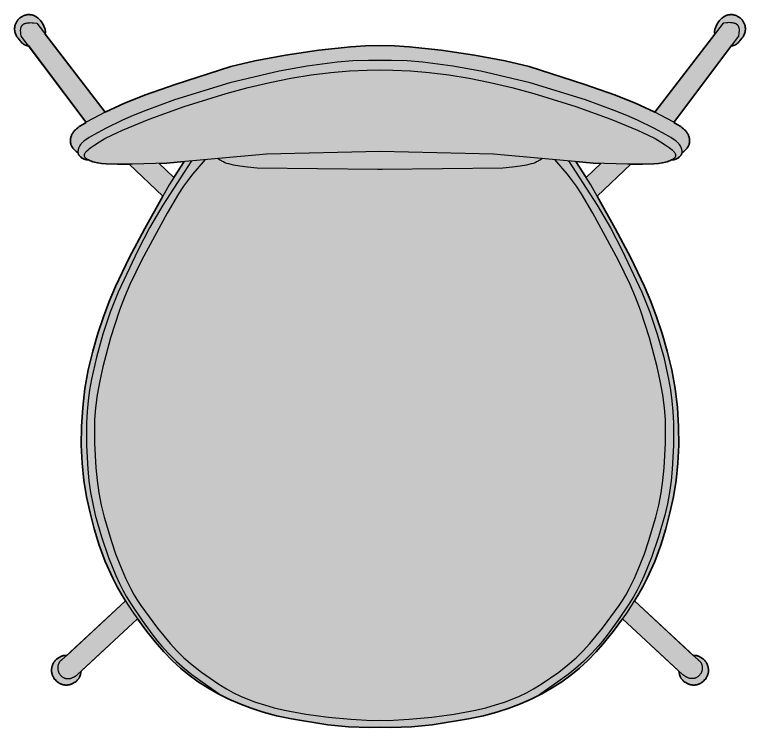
# Model space of a CAD drawing. Header units: millimetres. Extents: x 0 to 1796, y -1115 to 796.
# Drawn here: x 1215.6 to 1707.5, y -1019.9 to -540.2 of the extents above; entities that cross this region are included whole.
import ezdxf

# ---------------------------------------------------------------- set-up
doc = ezdxf.new("R2010")
doc.units = ezdxf.units.MM
doc.layers.add('Blocks', color=7, linetype='Continuous')
doc.layers.add('Blocks$Fill', color=7, linetype='Continuous', true_color=0xffffff)
doc.layers.add('Blocks$Inner', color=7, linetype='Continuous', lineweight=25, true_color=0x007f00)
doc.layers.add('Blocks$Outline', color=7, linetype='Continuous', lineweight=35, true_color=0xff3f3f)

# ---------------------------------------------------------------- blocks, each defined once
blk = doc.blocks.new('Ant Dining Chair Top')
at = {"layer": 'Blocks$Fill'}
h = blk.add_hatch(color=256, dxfattribs=at)
h.paths.add_polyline_path([(560.38, -174.43), (560.54, -175.53), (560.72, -176.55), (560.84, -177.06), (560.99, -177.56), (561.16, -178.06), (561.37, -178.55), (561.49, -178.8), (561.62, -179.04), (561.77, -179.28), (561.92, -179.53), (562.09, -179.77), (562.27, -180), (562.46, -180.24), (562.67, -180.47), (562.89, -180.71), (563.13, -180.94), (563.38, -181.17), (563.65, -181.39), (564.25, -181.84), (564.92, -182.27), (565.64, -182.68), (566.36, -183.02), (566.72, -183.17), (567.09, -183.31), (567.45, -183.43), (567.82, -183.53), (568.19, -183.63), (568.55, -183.7), (568.92, -183.77), (569.28, -183.82), (569.65, -183.86), (570.01, -183.88), (570.37, -183.89), (570.73, -183.88), (571.09, -183.86), (571.44, -183.83), (571.8, -183.78), (572.15, -183.72), (572.5, -183.64), (572.84, -183.56), (573.18, -183.45), (573.52, -183.34), (573.85, -183.21), (574.17, -183.07), (574.5, -182.91), (574.81, -182.74), (575.13, -182.56), (575.43, -182.37), (575.73, -182.16), (576.03, -181.94), (576.6, -181.46), (577.14, -180.95), (577.66, -180.41), (578.14, -179.84), (578.59, -179.23), (578.79, -178.91), (578.99, -178.59), (579.17, -178.26), (579.34, -177.92), (579.5, -177.58), (579.65, -177.22), (579.78, -176.86), (579.89, -176.5), (580, -176.12), (580.08, -175.74), (580.15, -175.35), (580.2, -174.95), (580.24, -174.55), (580.25, -174.14), (580.25, -173.73), (580.23, -173.3), (580.19, -172.87), (580.13, -172.44), (580.05, -172), (579.94, -171.55), (579.82, -171.1), (579.67, -170.64), (579.5, -170.18), (579.31, -169.74), (579.1, -169.32), (578.87, -168.91), (578.62, -168.52), (578.35, -168.14), (578.07, -167.78), (577.78, -167.44), (577.47, -167.11), (577.16, -166.79), (576.83, -166.5), (576.49, -166.22), (576.15, -165.95), (575.8, -165.7), (575.45, -165.47), (575.09, -165.25), (574.73, -165.05), (574.37, -164.86), (574.01, -164.7), (573.65, -164.54), (573.3, -164.41), (572.95, -164.29), (572.61, -164.18), (572.27, -164.09), (571.95, -164.02), (571.63, -163.97), (571.32, -163.93), (571.03, -163.9), (570.75, -163.9), (570.48, -163.91), (570.36, -163.92), (570.24, -163.93), (570.12, -163.95), (570.04, -163.97), (530.5, -127.19), (532.72, -123.55), (535.98, -117.74), (538.94, -112), (544.03, -100.73), (548.16, -89.67), (551.51, -78.78), (554.27, -67.99), (556.6, -57.24), (558.46, -46.14), (559.68, -34.47), (560.23, -22.33), (560.1, -9.86), (559.28, 2.82), (557.76, 15.59), (555.52, 28.31), (552.54, 40.87), (549.07, 52.81), (545.36, 63.89), (541.4, 74.3), (537.17, 84.25), (527.89, 103.54), (517.46, 123.32), (505.25, 145.1), (527.97, 166.57), (535.78, 166.58), (543.53, 166.88), (546.5, 167.16), (549.13, 167.55), (550.32, 167.78), (551.42, 168.04), (552.43, 168.32), (553.36, 168.61), (554.21, 168.93), (554.98, 169.27), (555.4, 169.49), (556.15, 169.56), (556.89, 169.66), (557.26, 169.73), (557.63, 169.82), (558.01, 169.94), (558.39, 170.08), (558.78, 170.24), (559.17, 170.45), (559.57, 170.68), (559.97, 170.96), (560.38, 171.29), (560.8, 171.66), (561.22, 172.09), (561.66, 172.57), (561.72, 172.64), (561.78, 172.72), (561.89, 172.88), (561.99, 173.05), (562.08, 173.23), (562.17, 173.42), (562.24, 173.62), (562.3, 173.83), (562.35, 174.05), (562.38, 174.21), (563.02, 174.66), (563.6, 175.11), (564.14, 175.57), (564.64, 176.04), (565.09, 176.52), (565.5, 177), (565.88, 177.48), (566.21, 177.97), (566.5, 178.46), (566.76, 178.95), (566.98, 179.44), (567.16, 179.94), (567.31, 180.44), (567.42, 180.93), (567.5, 181.43), (567.55, 181.93), (567.57, 182.42), (567.56, 182.92), (567.52, 183.41), (567.45, 183.89), (567.35, 184.38), (567.23, 184.85), (567.08, 185.33), (566.9, 185.8), (566.71, 186.26), (566.49, 186.72), (566.25, 187.17), (565.99, 187.61), (565.7, 188.04), (565.4, 188.46), (565.09, 188.88), (564.75, 189.28), (564.49, 189.58), (564.18, 189.88), (563.46, 190.52), (562.6, 191.21), (561.6, 191.93), (559.23, 193.48), (557.03, 194.8), (595.85, 246.46), (596.38, 246.43), (596.52, 246.43), (596.66, 246.43), (596.8, 246.44), (596.94, 246.46), (597.09, 246.49), (597.25, 246.52), (597.41, 246.56), (597.57, 246.62), (597.74, 246.68), (597.92, 246.76), (598.1, 246.85), (598.29, 246.96), (598.49, 247.08), (598.7, 247.21), (599.15, 247.54), (599.63, 247.95), (600.16, 248.44), (600.74, 249.02), (601.37, 249.71), (602.81, 251.41), (603.18, 251.9), (603.52, 252.4), (603.82, 252.91), (604.09, 253.43), (604.33, 253.96), (604.54, 254.49), (604.71, 255.02), (604.85, 255.56), (604.96, 256.1), (605.03, 256.64), (605.08, 257.18), (605.09, 257.72), (605.08, 258.25), (605.03, 258.79), (604.95, 259.32), (604.85, 259.84), (604.71, 260.35), (604.54, 260.86), (604.35, 261.36), (604.12, 261.84), (603.87, 262.32), (603.59, 262.78), (603.29, 263.23), (602.95, 263.66), (602.59, 264.07), (602.2, 264.47), (601.79, 264.85), (601.35, 265.21), (600.88, 265.55), (600.39, 265.87), (599.87, 266.16), (599.33, 266.43), (598.78, 266.67), (598.23, 266.87), (597.69, 267.03), (597.15, 267.16), (596.62, 267.25), (596.1, 267.3), (595.59, 267.33), (595.08, 267.32), (594.58, 267.28), (594.09, 267.22), (593.6, 267.13), (593.13, 267.01), (592.66, 266.86), (592.21, 266.7), (591.76, 266.51), (591.33, 266.29), (590.91, 266.06), (590.49, 265.81), (590.09, 265.55), (589.71, 265.26), (589.33, 264.97), (588.97, 264.65), (588.62, 264.33), (588.29, 263.99), (587.97, 263.65), (587.66, 263.29), (587.1, 262.56), (586.6, 261.81), (586.37, 261.44), (586.16, 261.05), (585.47, 259.66), (584.96, 258.49), (584.78, 257.99), (584.63, 257.53), (584.51, 257.11), (584.42, 256.73), (584.37, 256.38), (584.33, 256.06), (584.32, 255.76), (584.32, 255.48), (584.34, 255.23), (584.37, 254.98), (584.48, 254.21), (544.19, 201.6), (544.14, 201.62), (531.06, 207.76), (516.98, 213.32), (497.08, 220.38), (459.61, 232.32), (443.43, 236.14), (422.75, 240.04), (400.31, 243.43), (378.82, 245.71), (368.89, 246.28), (359.12, 246.46), (349.36, 246.28), (339.42, 245.71), (317.94, 243.43), (295.49, 240.04), (274.81, 236.14), (258.64, 232.32), (221.16, 220.38), (201.26, 213.32), (187.19, 207.76), (174.1, 201.62), (174.06, 201.6), (133.76, 254.21), (133.88, 254.98), (133.91, 255.23), (133.92, 255.48), (133.93, 255.76), (133.91, 256.06), (133.88, 256.38), (133.82, 256.73), (133.74, 257.11), (133.62, 257.53), (133.47, 257.99), (133.28, 258.49), (132.78, 259.66), (132.08, 261.05), (131.88, 261.44), (131.65, 261.81), (131.15, 262.56), (130.58, 263.29), (130.28, 263.65), (129.96, 263.99), (129.62, 264.33), (129.28, 264.65), (128.91, 264.97), (128.54, 265.26), (128.15, 265.55), (127.75, 265.81), (127.34, 266.06), (126.92, 266.29), (126.48, 266.51), (126.04, 266.7), (125.58, 266.86), (125.12, 267.01), (124.64, 267.13), (124.16, 267.22), (123.67, 267.28), (123.17, 267.32), (122.66, 267.33), (122.14, 267.3), (121.62, 267.25), (121.09, 267.16), (120.56, 267.03), (120.01, 266.87), (119.47, 266.67), (118.92, 266.43), (118.37, 266.16), (117.86, 265.87), (117.36, 265.55), (116.9, 265.21), (116.46, 264.85), (116.04, 264.47), (115.65, 264.07), (115.29, 263.66), (114.96, 263.23), (114.65, 262.78), (114.37, 262.32), (114.12, 261.84), (113.9, 261.36), (113.7, 260.86), (113.54, 260.35), (113.4, 259.84), (113.29, 259.32), (113.22, 258.79), (113.17, 258.25), (113.15, 257.72), (113.17, 257.18), (113.21, 256.64), (113.29, 256.1), (113.4, 255.56), (113.54, 255.02), (113.71, 254.49), (113.91, 253.96), (114.15, 253.43), (114.42, 252.91), (114.73, 252.4), (115.07, 251.9), (115.44, 251.41), (116.88, 249.71), (117.51, 249.02), (118.08, 248.44), (118.61, 247.95), (119.1, 247.54), (119.54, 247.21), (119.75, 247.08), (119.95, 246.96), (120.14, 246.85), (120.33, 246.76), (120.51, 246.68), (120.68, 246.62), (120.84, 246.56), (121, 246.52), (121.15, 246.49), (121.3, 246.46), (121.45, 246.44), (121.59, 246.43), (121.73, 246.43), (121.86, 246.43), (122.39, 246.46), (161.22, 194.8), (159.01, 193.48), (156.65, 191.93), (155.65, 191.21), (154.78, 190.52), (154.06, 189.88), (153.76, 189.58), (153.49, 189.28), (153.16, 188.88), (152.84, 188.46), (152.54, 188.04), (152.26, 187.61), (152, 187.17), (151.76, 186.72), (151.54, 186.26), (151.34, 185.8), (151.17, 185.33), (151.02, 184.85), (150.9, 184.38), (150.8, 183.89), (150.73, 183.41), (150.69, 182.92), (150.68, 182.42), (150.69, 181.93), (150.74, 181.43), (150.82, 180.93), (150.94, 180.44), (151.09, 179.94), (151.27, 179.44), (151.49, 178.95), (151.74, 178.46), (152.04, 177.97), (152.37, 177.48), (152.74, 177), (153.15, 176.52), (153.61, 176.04), (154.1, 175.57), (154.64, 175.11), (155.23, 174.66), (155.86, 174.21), (155.89, 174.05), (155.94, 173.83), (156.01, 173.62), (156.08, 173.42), (156.16, 173.23), (156.25, 173.05), (156.36, 172.88), (156.47, 172.72), (156.53, 172.64), (156.59, 172.57), (157.02, 172.09), (157.45, 171.66), (157.86, 171.29), (158.28, 170.96), (158.68, 170.68), (159.08, 170.45), (159.47, 170.24), (159.85, 170.08), (160.23, 169.94), (160.61, 169.82), (160.99, 169.73), (161.36, 169.66), (162.09, 169.56), (162.84, 169.49), (163.26, 169.27), (164.03, 168.93), (164.88, 168.61), (165.81, 168.32), (166.83, 168.04), (167.93, 167.78), (169.11, 167.55), (171.74, 167.16), (174.72, 166.88), (182.47, 166.58), (190.28, 166.57), (213, 145.1), (190.35, 103.54), (181.08, 84.25), (176.85, 74.3), (172.89, 63.89), (169.17, 52.81), (165.71, 40.87), (162.73, 28.31), (160.49, 15.59), (158.96, 2.82), (158.14, -9.86), (158.02, -22.33), (158.57, -34.47), (159.78, -46.14), (161.65, -57.24), (163.98, -67.99), (166.73, -78.78), (170.08, -89.67), (174.21, -100.73), (179.3, -112), (182.26, -117.74), (185.53, -123.55), (187.74, -127.19), (148.21, -163.97), (148.13, -163.95), (148.01, -163.93), (147.89, -163.92), (147.76, -163.91), (147.5, -163.9), (147.22, -163.9), (146.92, -163.93), (146.62, -163.97), (146.3, -164.02), (145.97, -164.09), (145.64, -164.18), (145.29, -164.29), (144.94, -164.41), (144.59, -164.54), (144.23, -164.7), (143.88, -164.86), (143.52, -165.05), (143.16, -165.25), (142.8, -165.47), (142.45, -165.7), (142.1, -165.95), (141.75, -166.22), (141.42, -166.5), (141.09, -166.79), (140.77, -167.11), (140.47, -167.44), (140.17, -167.78), (139.89, -168.14), (139.63, -168.52), (139.38, -168.91), (139.15, -169.32), (138.94, -169.74), (138.74, -170.18), (138.57, -170.64), (138.43, -171.1), (138.3, -171.55), (138.2, -172), (138.12, -172.44), (138.06, -172.87), (138.02, -173.3), (138, -173.73), (137.99, -174.14), (138.01, -174.55), (138.04, -174.95), (138.1, -175.35), (138.17, -175.74), (138.25, -176.12), (138.35, -176.5), (138.47, -176.86), (138.6, -177.22), (138.74, -177.58), (138.9, -177.92), (139.07, -178.26), (139.26, -178.59), (139.45, -178.91), (139.66, -179.23), (140.1, -179.84), (140.58, -180.41), (141.1, -180.95), (141.65, -181.46), (142.22, -181.94), (142.51, -182.16), (142.81, -182.37), (143.12, -182.56), (143.43, -182.74), (143.75, -182.91), (144.07, -183.07), (144.4, -183.21), (144.73, -183.34), (145.07, -183.45), (145.41, -183.56), (145.75, -183.64), (146.1, -183.72), (146.45, -183.78), (146.8, -183.83), (147.16, -183.86), (147.51, -183.88), (147.87, -183.89), (148.24, -183.88), (148.6, -183.86), (148.96, -183.82), (149.33, -183.77), (149.69, -183.7), (150.06, -183.63), (150.43, -183.53), (150.79, -183.43), (151.16, -183.31), (151.52, -183.17), (151.89, -183.02), (152.61, -182.68), (153.32, -182.27), (153.99, -181.84), (154.59, -181.39), (154.86, -181.17), (155.12, -180.94), (155.36, -180.71), (155.58, -180.47), (155.79, -180.24), (155.98, -180), (156.16, -179.77), (156.32, -179.53), (156.48, -179.28), (156.62, -179.04), (156.75, -178.8), (156.87, -178.55), (157.08, -178.06), (157.26, -177.56), (157.4, -177.06), (157.52, -176.55), (157.71, -175.53), (157.87, -174.43), (195.97, -139.41), (202.11, -147.77), (207.99, -155.01), (213.66, -161.5), (219.26, -167.31), (224.89, -172.55), (230.67, -177.31), (236.73, -181.7), (243.18, -185.8), (250.15, -189.72), (257.36, -193.36), (264.66, -196.63), (272.29, -199.54), (280.49, -202.17), (289.52, -204.53), (299.62, -206.69), (324.03, -210.56), (337.98, -211.9), (351.94, -212.38), (359.12, -212.25), (366.31, -212.38), (380.26, -211.9), (394.21, -210.56), (418.62, -206.69), (428.72, -204.53), (437.75, -202.17), (445.96, -199.54), (453.59, -196.63), (460.88, -193.36), (468.1, -189.72), (475.06, -185.8), (481.51, -181.7), (487.57, -177.31), (493.36, -172.55), (498.99, -167.31), (504.58, -161.5), (510.26, -155.01), (516.14, -147.77), (522.27, -139.41)], flags=0)
h.paths.add_polyline_path([(210.52, 167.19), (215.64, 167.37), (227.23, 168.42), (220.41, 157.68)], flags=0)
h.paths.add_polyline_path([(497.84, 157.68), (491.02, 168.42), (502.6, 167.37), (507.73, 167.19)], flags=0)
at = {"layer": 'Blocks$Inner'}
for points in [[(122.39, 246.46), (121.86, 246.43), (121.73, 246.43), (121.59, 246.43), (121.45, 246.44), (121.3, 246.46), (121.15, 246.49), (121, 246.52), (120.84, 246.56), (120.68, 246.62), (120.51, 246.68), (120.33, 246.76), (120.14, 246.85), (119.95, 246.96), (119.75, 247.08), (119.54, 247.21), (119.1, 247.54), (118.61, 247.95), (118.08, 248.44), (117.51, 249.02), (116.88, 249.71), (115.44, 251.41), (115.07, 251.9), (114.73, 252.4), (114.42, 252.91), (114.15, 253.43), (113.91, 253.96), (113.71, 254.49), (113.54, 255.02), (113.4, 255.56), (113.29, 256.1), (113.21, 256.64), (113.17, 257.18), (113.15, 257.72), (113.17, 258.25), (113.22, 258.79), (113.29, 259.32), (113.4, 259.84), (113.54, 260.35), (113.7, 260.86), (113.9, 261.36), (114.12, 261.84), (114.37, 262.32), (114.65, 262.78), (114.96, 263.23), (115.29, 263.66), (115.65, 264.07), (116.04, 264.47), (116.46, 264.85), (116.9, 265.21), (117.36, 265.55), (117.86, 265.87), (118.37, 266.16), (118.92, 266.43), (119.47, 266.67), (120.01, 266.87), (120.56, 267.03), (121.09, 267.16), (121.62, 267.25), (122.14, 267.3), (122.66, 267.33), (123.17, 267.32), (123.67, 267.28), (124.16, 267.22), (124.64, 267.13), (125.12, 267.01), (125.58, 266.86), (126.04, 266.7), (126.48, 266.51), (126.92, 266.29), (127.34, 266.06), (127.75, 265.81), (128.15, 265.55), (128.54, 265.26), (128.91, 264.97), (129.28, 264.65), (129.62, 264.33), (129.96, 263.99), (130.28, 263.65), (130.58, 263.29), (131.15, 262.56), (131.65, 261.81), (131.88, 261.44), (132.08, 261.05), (132.78, 259.66), (133.28, 258.49), (133.47, 257.99), (133.62, 257.53), (133.74, 257.11), (133.82, 256.73), (133.88, 256.38), (133.91, 256.06), (133.93, 255.76), (133.92, 255.48), (133.91, 255.23), (133.88, 254.98), (133.76, 254.21)], [(595.85, 246.46), (596.38, 246.43), (596.52, 246.43), (596.66, 246.43), (596.8, 246.44), (596.94, 246.46), (597.09, 246.49), (597.25, 246.52), (597.41, 246.56), (597.57, 246.62), (597.74, 246.68), (597.92, 246.76), (598.1, 246.85), (598.29, 246.96), (598.49, 247.08), (598.7, 247.21), (599.15, 247.54), (599.63, 247.95), (600.16, 248.44), (600.74, 249.02), (601.37, 249.71), (602.81, 251.41), (603.18, 251.9), (603.52, 252.4), (603.82, 252.91), (604.09, 253.43), (604.33, 253.96), (604.54, 254.49), (604.71, 255.02), (604.85, 255.56), (604.96, 256.1), (605.03, 256.64), (605.08, 257.18), (605.09, 257.72), (605.08, 258.25), (605.03, 258.79), (604.95, 259.32), (604.85, 259.84), (604.71, 260.35), (604.54, 260.86), (604.35, 261.36), (604.12, 261.84), (603.87, 262.32), (603.59, 262.78), (603.29, 263.23), (602.95, 263.66), (602.59, 264.07), (602.2, 264.47), (601.79, 264.85), (601.35, 265.21), (600.88, 265.55), (600.39, 265.87), (599.87, 266.16), (599.33, 266.43), (598.78, 266.67), (598.23, 266.87), (597.69, 267.03), (597.15, 267.16), (596.62, 267.25), (596.1, 267.3), (595.59, 267.33), (595.08, 267.32), (594.58, 267.28), (594.09, 267.22), (593.6, 267.13), (593.13, 267.01), (592.66, 266.86), (592.21, 266.7), (591.76, 266.51), (591.33, 266.29), (590.91, 266.06), (590.49, 265.81), (590.09, 265.55), (589.71, 265.26), (589.33, 264.97), (588.97, 264.65), (588.62, 264.33), (588.29, 263.99), (587.97, 263.65), (587.66, 263.29), (587.1, 262.56), (586.6, 261.81), (586.37, 261.44), (586.16, 261.05), (585.47, 259.66), (584.96, 258.49), (584.78, 257.99), (584.63, 257.53), (584.51, 257.11), (584.42, 256.73), (584.37, 256.38), (584.33, 256.06), (584.32, 255.76), (584.32, 255.48), (584.34, 255.23), (584.37, 254.98), (584.48, 254.21)], [(161.22, 194.8), (117.66, 252.77), (117.35, 254.72), (117.25, 255.67), (117.21, 256.14), (117.2, 256.59), (117.2, 257.04), (117.23, 257.47), (117.28, 257.9), (117.31, 258.1), (117.35, 258.3), (117.4, 258.5), (117.46, 258.7), (117.52, 258.89), (117.59, 259.07), (117.67, 259.26), (117.76, 259.43), (117.86, 259.61), (117.97, 259.77), (118.08, 259.94), (118.21, 260.09), (118.35, 260.25), (118.49, 260.39), (118.65, 260.53), (118.82, 260.67), (119, 260.8), (119.19, 260.92), (119.4, 261.04), (119.61, 261.15), (119.84, 261.25), (120.08, 261.35), (120.34, 261.44), (120.61, 261.52), (120.89, 261.6), (121.19, 261.67), (121.82, 261.78), (122.52, 261.86), (123.27, 261.91), (124.09, 261.93), (124.98, 261.91), (125.94, 261.86), (128.07, 261.63), (174.06, 201.6)], [(557.03, 194.8), (600.59, 252.77), (600.89, 254.72), (601, 255.67), (601.03, 256.14), (601.05, 256.59), (601.04, 257.04), (601.02, 257.47), (600.97, 257.9), (600.93, 258.1), (600.89, 258.3), (600.84, 258.5), (600.79, 258.7), (600.72, 258.89), (600.65, 259.07), (600.57, 259.26), (600.48, 259.43), (600.38, 259.61), (600.28, 259.77), (600.16, 259.94), (600.03, 260.09), (599.9, 260.25), (599.75, 260.39), (599.59, 260.53), (599.42, 260.67), (599.24, 260.8), (599.05, 260.92), (598.85, 261.04), (598.63, 261.15), (598.4, 261.25), (598.16, 261.35), (597.91, 261.44), (597.64, 261.52), (597.36, 261.6), (597.06, 261.67), (596.43, 261.78), (595.73, 261.86), (594.97, 261.91), (594.15, 261.93), (593.26, 261.91), (592.3, 261.86), (590.17, 261.63), (544.19, 201.6)], [(562.38, 174.21), (563.02, 174.66), (563.6, 175.11), (564.14, 175.57), (564.64, 176.04), (565.09, 176.52), (565.5, 177), (565.88, 177.48), (566.21, 177.97), (566.5, 178.46), (566.76, 178.95), (566.98, 179.44), (567.16, 179.94), (567.31, 180.44), (567.42, 180.93), (567.5, 181.43), (567.55, 181.93), (567.57, 182.42), (567.56, 182.92), (567.52, 183.41), (567.45, 183.89), (567.35, 184.38), (567.23, 184.85), (567.08, 185.33), (566.9, 185.8), (566.71, 186.26), (566.49, 186.72), (566.25, 187.17), (565.99, 187.61), (565.7, 188.04), (565.4, 188.46), (565.09, 188.88), (564.75, 189.28), (564.49, 189.58), (564.18, 189.88), (563.46, 190.52), (562.6, 191.21), (561.6, 191.93), (559.23, 193.48), (556.45, 195.15), (544.14, 201.62), (531.06, 207.76), (516.98, 213.32), (497.08, 220.38), (459.61, 232.32), (443.43, 236.14), (422.75, 240.04), (400.31, 243.43), (378.82, 245.71), (368.89, 246.28), (359.12, 246.46), (349.36, 246.28), (339.42, 245.71), (317.94, 243.43), (295.49, 240.04), (274.81, 236.14), (258.64, 232.32), (221.16, 220.38), (201.26, 213.32), (187.19, 207.76), (174.1, 201.62), (161.79, 195.15), (159.01, 193.48), (156.65, 191.93), (155.65, 191.21), (154.78, 190.52), (154.06, 189.88), (153.76, 189.58), (153.49, 189.28), (153.16, 188.88), (152.84, 188.46), (152.54, 188.04), (152.26, 187.61), (152, 187.17), (151.76, 186.72), (151.54, 186.26), (151.34, 185.8), (151.17, 185.33), (151.02, 184.85), (150.9, 184.38), (150.8, 183.89), (150.73, 183.41), (150.69, 182.92), (150.68, 182.42), (150.69, 181.93), (150.74, 181.43), (150.82, 180.93), (150.94, 180.44), (151.09, 179.94), (151.27, 179.44), (151.49, 178.95), (151.74, 178.46), (152.04, 177.97), (152.37, 177.48), (152.74, 177), (153.15, 176.52), (153.61, 176.04), (154.1, 175.57), (154.64, 175.11), (155.23, 174.66), (155.86, 174.21)], [(555.4, 169.49), (556.15, 169.56), (556.89, 169.66), (557.26, 169.73), (557.63, 169.82), (558.01, 169.94), (558.39, 170.08), (558.78, 170.24), (559.17, 170.45), (559.57, 170.68), (559.97, 170.96), (560.38, 171.29), (560.8, 171.66), (561.22, 172.09), (561.66, 172.57), (561.72, 172.64), (561.78, 172.72), (561.89, 172.88), (561.99, 173.05), (562.08, 173.23), (562.17, 173.42), (562.24, 173.62), (562.3, 173.83), (562.35, 174.05), (562.4, 174.27), (562.43, 174.5), (562.45, 174.74), (562.46, 174.98), (562.46, 175.23), (562.45, 175.48), (562.43, 175.74), (562.4, 176), (562.35, 176.27), (562.3, 176.54), (562.23, 176.81), (562.15, 177.09), (562.06, 177.37), (561.96, 177.65), (561.85, 177.93), (561.72, 178.21), (561.43, 178.78), (561.09, 179.34), (560.7, 179.9), (560.26, 180.45), (560.01, 180.73), (559.72, 181.02), (559.04, 181.64), (558.21, 182.31), (557.23, 183.03), (554.81, 184.64), (551.73, 186.47), (543.55, 190.85), (532.44, 196.29), (525.32, 199.44), (516.84, 202.85), (497.46, 209.9), (460.18, 221.52), (426.96, 229.37), (408.06, 232.72), (387.85, 235.33), (377.42, 236.15), (366.96, 236.53), (359.12, 236.49), (351.29, 236.53), (340.82, 236.15), (330.39, 235.33), (310.18, 232.72), (291.28, 229.37), (258.06, 221.52), (220.79, 209.9), (201.4, 202.85), (192.93, 199.44), (185.8, 196.29), (174.7, 190.85), (166.51, 186.47), (163.44, 184.64), (161.01, 183.03), (160.03, 182.31), (159.21, 181.64), (158.52, 181.02), (158.24, 180.73), (157.98, 180.45), (157.54, 179.9), (157.15, 179.34), (156.81, 178.78), (156.53, 178.21), (156.4, 177.93), (156.29, 177.65), (156.18, 177.37), (156.09, 177.09), (156.02, 176.81), (155.95, 176.54), (155.89, 176.27), (155.85, 176), (155.82, 175.74), (155.79, 175.48), (155.78, 175.23), (155.78, 174.98), (155.8, 174.74), (155.82, 174.5), (155.85, 174.27), (155.89, 174.05), (155.94, 173.83), (156.01, 173.62), (156.08, 173.42), (156.16, 173.23), (156.25, 173.05), (156.36, 172.88), (156.47, 172.72), (156.53, 172.64), (156.59, 172.57), (157.02, 172.09), (157.45, 171.66), (157.86, 171.29), (158.28, 170.96), (158.68, 170.68), (159.08, 170.45), (159.47, 170.24), (159.85, 170.08), (160.23, 169.94), (160.61, 169.82), (160.99, 169.73), (161.36, 169.66), (162.09, 169.56), (162.84, 169.49)], [(227.23, 168.42), (217.3, 152.78), (200.79, 123.32), (190.35, 103.54), (181.08, 84.25), (176.85, 74.3), (172.89, 63.89), (169.17, 52.81), (165.71, 40.87), (162.73, 28.31), (160.49, 15.59), (158.96, 2.82), (158.14, -9.86), (158.02, -22.33), (158.57, -34.47), (159.78, -46.14), (161.65, -57.24), (163.98, -67.99), (166.73, -78.78), (170.08, -89.67), (174.21, -100.73), (179.3, -112), (182.26, -117.74), (185.53, -123.55), (189.12, -129.46), (193.07, -135.46), (202.11, -147.77), (207.99, -155.01), (213.66, -161.5), (219.26, -167.31), (224.89, -172.55), (230.67, -177.31), (236.73, -181.7), (243.18, -185.8), (250.15, -189.72), (257.36, -193.36), (264.66, -196.63), (272.29, -199.54), (280.49, -202.17), (289.52, -204.53), (299.62, -206.69), (324.03, -210.56), (337.98, -211.9), (351.94, -212.38), (359.12, -212.25), (366.31, -212.38), (380.26, -211.9), (394.21, -210.56), (418.62, -206.69), (428.72, -204.53), (437.75, -202.17), (445.96, -199.54), (453.59, -196.63), (460.88, -193.36), (468.1, -189.72), (475.06, -185.8), (481.51, -181.7), (487.57, -177.31), (493.36, -172.55), (498.99, -167.31), (504.58, -161.5), (510.26, -155.01), (516.14, -147.77), (525.18, -135.46), (529.12, -129.46), (532.72, -123.55), (535.98, -117.74), (538.94, -112), (544.03, -100.73), (548.16, -89.67), (551.51, -78.78), (554.27, -67.99), (556.6, -57.24), (558.46, -46.14), (559.68, -34.47), (560.23, -22.33), (560.1, -9.86), (559.28, 2.82), (557.76, 15.59), (555.52, 28.31), (552.54, 40.87), (549.07, 52.81), (545.36, 63.89), (541.4, 74.3), (537.17, 84.25), (527.89, 103.54), (517.46, 123.32), (500.95, 152.78), (491.02, 168.42)], [(232.2, 168.87), (212.86, 139), (203.98, 123.9), (196.02, 108.53), (182.94, 80.5), (177.46, 66.97), (172.47, 52.17), (168.16, 36.8), (164.87, 22.05), (163.63, 14.78), (162.67, 7.5), (161.99, 0.16), (161.61, -7.3), (161.56, -22.72), (162.41, -38.52), (163.22, -46.43), (164.31, -54.27), (165.7, -61.99), (167.4, -69.52), (171.57, -84.19), (176.34, -98.01), (181.28, -110.19), (183.69, -115.43), (185.97, -119.96), (188.54, -124.47), (191.69, -129.55), (198.96, -140.37), (206.24, -150.37), (209.39, -154.43), (211.95, -157.51), (216.8, -162.71), (222.18, -167.96), (227.59, -172.84), (232.55, -176.89), (252.36, -190.87)], [(241.5, 169.74), (235.99, 163.63), (233.12, 160.21), (230.12, 156.36), (226.93, 151.92), (223.51, 146.76), (215.81, 133.67), (198.75, 102.26), (190.73, 85.68), (187.08, 77.14), (183.74, 68.41), (177.68, 49.83), (172.51, 30.39), (170.43, 20.8), (168.77, 11.53), (167.6, 2.78), (166.99, -5.27), (166.85, -21.16), (167.77, -37.8), (168.68, -46.22), (169.92, -54.6), (171.51, -62.86), (173.49, -70.94), (178.33, -87.29), (181.17, -95.61), (184.32, -103.86), (187.8, -111.91), (191.64, -119.65), (193.7, -123.36), (195.86, -126.94), (198.12, -130.38), (200.48, -133.66), (209.4, -145.53), (217.8, -155.97), (222.26, -160.87), (227.13, -165.64), (232.6, -170.38), (238.85, -175.17), (250.64, -183.32), (255.68, -186.44), (260.45, -189.09), (265.18, -191.37), (270.09, -193.42), (275.41, -195.36), (281.37, -197.29), (287.91, -199.16), (294.78, -200.8), (309.27, -203.48), (324.34, -205.49), (339.53, -206.94), (353.64, -207.68), (359.12, -207.63), (364.61, -207.68), (378.72, -206.94), (393.9, -205.49), (408.98, -203.48), (423.46, -200.8), (430.33, -199.16), (436.87, -197.29), (442.84, -195.36), (448.16, -193.42), (453.07, -191.37), (457.79, -189.09), (462.56, -186.44), (467.6, -183.32), (479.4, -175.17), (485.65, -170.38), (491.12, -165.64), (495.99, -160.87), (500.45, -155.97), (508.84, -145.53), (517.76, -133.66), (520.13, -130.38), (522.39, -126.94), (524.54, -123.36), (526.6, -119.65), (530.44, -111.91), (533.92, -103.86), (537.07, -95.61), (539.91, -87.29), (544.76, -70.94), (546.73, -62.86), (548.33, -54.6), (549.57, -46.22), (550.48, -37.8), (551.4, -21.16), (551.25, -5.27), (550.65, 2.78), (549.48, 11.53), (547.82, 20.8), (545.74, 30.39), (540.56, 49.83), (534.51, 68.41), (531.17, 77.14), (527.51, 85.68), (519.5, 102.26), (502.44, 133.67), (494.74, 146.76), (491.32, 151.92), (488.13, 156.36), (485.13, 160.21), (482.26, 163.63), (476.75, 169.74)], [(468.62, 170.6), (467.15, 169.61), (466.36, 169.12), (465.51, 168.63), (464.56, 168.16), (463.5, 167.69), (462.3, 167.24), (460.95, 166.8), (459.42, 166.38), (457.69, 165.98), (453.54, 165.24), (448.31, 164.6), (441.82, 164.08), (360.58, 163.1), (359.12, 163.12), (357.67, 163.1), (276.43, 164.08), (269.94, 164.6), (264.71, 165.24), (260.55, 165.98), (258.82, 166.38), (257.29, 166.8), (255.94, 167.24), (254.75, 167.69), (253.69, 168.16), (252.74, 168.63), (251.88, 169.12), (251.09, 169.61), (249.62, 170.6)], [(486.05, 168.87), (505.39, 139), (514.26, 123.9), (522.23, 108.53), (535.31, 80.5), (540.79, 66.97), (545.77, 52.17), (550.08, 36.8), (553.37, 22.05), (554.62, 14.78), (555.58, 7.5), (556.25, 0.16), (556.63, -7.3), (556.69, -22.72), (555.83, -38.52), (555.02, -46.43), (553.94, -54.27), (552.55, -61.99), (550.85, -69.52), (546.68, -84.19), (541.9, -98.01), (536.96, -110.19), (534.56, -115.43), (532.28, -119.96), (529.71, -124.47), (526.56, -129.55), (519.28, -140.37), (512.01, -150.37), (508.86, -154.43), (506.29, -157.51), (501.45, -162.71), (496.07, -167.96), (490.65, -172.84), (485.69, -176.89), (465.89, -190.87)], [(190.28, 166.57), (213, 145.1)], [(210.52, 167.19), (220.44, 157.65)], [(507.73, 167.19), (497.8, 157.65)], [(527.97, 166.57), (505.25, 145.1)], [(187.74, -127.19), (147.37, -164.75), (144.68, -167.05), (144.11, -167.6), (143.62, -168.14), (143.41, -168.4), (143.21, -168.65), (143.04, -168.9), (142.97, -169.03), (142.9, -169.15), (142.84, -169.27), (142.78, -169.42), (142.66, -169.73), (142.54, -170.1), (142.44, -170.5), (142.35, -170.94), (142.28, -171.4), (142.24, -171.89), (142.22, -172.4), (142.23, -172.93), (142.28, -173.46), (142.32, -173.72), (142.37, -173.99), (142.42, -174.26), (142.49, -174.52), (142.58, -174.79), (142.67, -175.05), (142.78, -175.3), (142.9, -175.56), (143.03, -175.81), (143.18, -176.05), (143.34, -176.29), (143.51, -176.52), (143.88, -176.96), (144.23, -177.36), (144.58, -177.71), (144.93, -178.04), (145.27, -178.32), (145.61, -178.57), (145.96, -178.79), (146.13, -178.89), (146.3, -178.98), (146.48, -179.07), (146.66, -179.14), (146.83, -179.21), (147.01, -179.28), (147.2, -179.33), (147.38, -179.38), (147.76, -179.46), (148.15, -179.52), (148.55, -179.56), (148.96, -179.57), (149.4, -179.57), (149.84, -179.54), (150.26, -179.48), (150.68, -179.4), (151.08, -179.3), (151.47, -179.17), (151.85, -179.02), (152.22, -178.86), (152.58, -178.68), (152.93, -178.49), (153.27, -178.28), (153.93, -177.84), (155.15, -176.93), (195.97, -139.41)], [(530.5, -127.19), (570.88, -164.75), (573.57, -167.05), (574.13, -167.6), (574.62, -168.14), (574.84, -168.4), (575.03, -168.65), (575.2, -168.9), (575.27, -169.03), (575.34, -169.15), (575.4, -169.27), (575.47, -169.42), (575.59, -169.73), (575.7, -170.1), (575.81, -170.5), (575.9, -170.94), (575.96, -171.4), (576.01, -171.89), (576.03, -172.4), (576.01, -172.93), (575.97, -173.46), (575.93, -173.72), (575.88, -173.99), (575.82, -174.26), (575.75, -174.52), (575.67, -174.79), (575.58, -175.05), (575.47, -175.3), (575.35, -175.56), (575.22, -175.81), (575.07, -176.05), (574.91, -176.29), (574.73, -176.52), (574.37, -176.96), (574.01, -177.36), (573.66, -177.71), (573.32, -178.04), (572.97, -178.32), (572.63, -178.57), (572.29, -178.79), (572.12, -178.89), (571.94, -178.98), (571.77, -179.07), (571.59, -179.14), (571.41, -179.21), (571.23, -179.28), (571.05, -179.33), (570.87, -179.38), (570.49, -179.46), (570.1, -179.52), (569.7, -179.56), (569.28, -179.57), (568.85, -179.57), (568.41, -179.54), (567.98, -179.48), (567.57, -179.4), (567.17, -179.3), (566.78, -179.17), (566.4, -179.02), (566.03, -178.86), (565.67, -178.68), (565.32, -178.49), (564.97, -178.28), (564.32, -177.84), (563.09, -176.93), (522.27, -139.41)], [(157.87, -174.43), (157.71, -175.53), (157.52, -176.55), (157.4, -177.06), (157.26, -177.56), (157.08, -178.06), (156.87, -178.55), (156.75, -178.8), (156.62, -179.04), (156.48, -179.28), (156.32, -179.53), (156.16, -179.77), (155.98, -180), (155.79, -180.24), (155.58, -180.47), (155.36, -180.71), (155.12, -180.94), (154.86, -181.17), (154.59, -181.39), (153.99, -181.84), (153.32, -182.27), (152.61, -182.68), (151.89, -183.02), (151.52, -183.17), (151.16, -183.31), (150.79, -183.43), (150.43, -183.53), (150.06, -183.63), (149.69, -183.7), (149.33, -183.77), (148.96, -183.82), (148.6, -183.86), (148.24, -183.88), (147.87, -183.89), (147.51, -183.88), (147.16, -183.86), (146.8, -183.83), (146.45, -183.78), (146.1, -183.72), (145.75, -183.64), (145.41, -183.56), (145.07, -183.45), (144.73, -183.34), (144.4, -183.21), (144.07, -183.07), (143.75, -182.91), (143.43, -182.74), (143.12, -182.56), (142.81, -182.37), (142.51, -182.16), (142.22, -181.94), (141.65, -181.46), (141.1, -180.95), (140.58, -180.41), (140.1, -179.84), (139.66, -179.23), (139.45, -178.91), (139.26, -178.59), (139.07, -178.26), (138.9, -177.92), (138.74, -177.58), (138.6, -177.22), (138.47, -176.86), (138.35, -176.5), (138.25, -176.12), (138.17, -175.74), (138.1, -175.35), (138.04, -174.95), (138.01, -174.55), (137.99, -174.14), (138, -173.73), (138.02, -173.3), (138.06, -172.87), (138.12, -172.44), (138.2, -172), (138.3, -171.55), (138.43, -171.1), (138.57, -170.64), (138.74, -170.18), (138.94, -169.74), (139.15, -169.32), (139.38, -168.91), (139.63, -168.52), (139.89, -168.14), (140.17, -167.78), (140.47, -167.44), (140.77, -167.11), (141.09, -166.79), (141.42, -166.5), (141.75, -166.22), (142.1, -165.95), (142.45, -165.7), (142.8, -165.47), (143.16, -165.25), (143.52, -165.05), (143.88, -164.86), (144.23, -164.7), (144.59, -164.54), (144.94, -164.41), (145.29, -164.29), (145.64, -164.18), (145.97, -164.09), (146.3, -164.02), (146.62, -163.97), (146.92, -163.93), (147.22, -163.9), (147.5, -163.9), (147.76, -163.91), (147.89, -163.92), (148.01, -163.93), (148.13, -163.95), (148.24, -163.98)], [(560.38, -174.43), (560.54, -175.53), (560.72, -176.55), (560.84, -177.06), (560.99, -177.56), (561.16, -178.06), (561.37, -178.55), (561.49, -178.8), (561.62, -179.04), (561.77, -179.28), (561.92, -179.53), (562.09, -179.77), (562.27, -180), (562.46, -180.24), (562.67, -180.47), (562.89, -180.71), (563.13, -180.94), (563.38, -181.17), (563.65, -181.39), (564.25, -181.84), (564.92, -182.27), (565.64, -182.68), (566.36, -183.02), (566.72, -183.17), (567.09, -183.31), (567.45, -183.43), (567.82, -183.53), (568.19, -183.63), (568.55, -183.7), (568.92, -183.77), (569.28, -183.82), (569.65, -183.86), (570.01, -183.88), (570.37, -183.89), (570.73, -183.88), (571.09, -183.86), (571.44, -183.83), (571.8, -183.78), (572.15, -183.72), (572.5, -183.64), (572.84, -183.56), (573.18, -183.45), (573.52, -183.34), (573.85, -183.21), (574.17, -183.07), (574.5, -182.91), (574.81, -182.74), (575.13, -182.56), (575.43, -182.37), (575.73, -182.16), (576.03, -181.94), (576.6, -181.46), (577.14, -180.95), (577.66, -180.41), (578.14, -179.84), (578.59, -179.23), (578.79, -178.91), (578.99, -178.59), (579.17, -178.26), (579.34, -177.92), (579.5, -177.58), (579.65, -177.22), (579.78, -176.86), (579.89, -176.5), (580, -176.12), (580.08, -175.74), (580.15, -175.35), (580.2, -174.95), (580.24, -174.55), (580.25, -174.14), (580.25, -173.73), (580.23, -173.3), (580.19, -172.87), (580.13, -172.44), (580.05, -172), (579.94, -171.55), (579.82, -171.1), (579.67, -170.64), (579.5, -170.18), (579.31, -169.74), (579.1, -169.32), (578.87, -168.91), (578.62, -168.52), (578.35, -168.14), (578.07, -167.78), (577.78, -167.44), (577.47, -167.11), (577.16, -166.79), (576.83, -166.5), (576.49, -166.22), (576.15, -165.95), (575.8, -165.7), (575.45, -165.47), (575.09, -165.25), (574.73, -165.05), (574.37, -164.86), (574.01, -164.7), (573.65, -164.54), (573.3, -164.41), (572.95, -164.29), (572.61, -164.18), (572.27, -164.09), (571.95, -164.02), (571.63, -163.97), (571.32, -163.93), (571.03, -163.9), (570.75, -163.9), (570.48, -163.91), (570.36, -163.92), (570.24, -163.93), (570.12, -163.95), (570.01, -163.98)]]:
    blk.add_lwpolyline(points, dxfattribs=at)
blk.add_lwpolyline([(359.12, 175.22), (282.64, 173.46), (215.64, 167.37), (192.49, 166.57), (182.47, 166.58), (174.72, 166.88), (171.74, 167.16), (169.11, 167.55), (167.93, 167.78), (166.83, 168.04), (165.81, 168.32), (164.88, 168.61), (164.03, 168.93), (163.26, 169.27), (162.58, 169.62), (162.27, 169.81), (161.97, 170), (161.7, 170.19), (161.45, 170.38), (161.21, 170.58), (161, 170.78), (160.81, 170.99), (160.63, 171.2), (160.48, 171.41), (160.41, 171.52), (160.34, 171.63), (160.29, 171.74), (160.23, 171.85), (160.19, 171.96), (160.16, 172.08), (160.13, 172.2), (160.11, 172.32), (160.1, 172.45), (160.1, 172.57), (160.1, 172.7), (160.11, 172.83), (160.14, 172.97), (160.17, 173.1), (160.2, 173.24), (160.25, 173.38), (160.31, 173.52), (160.37, 173.67), (160.44, 173.82), (160.52, 173.97), (160.71, 174.28), (160.93, 174.6), (161.18, 174.93), (161.47, 175.27), (161.8, 175.63), (162.55, 176.36), (163.45, 177.15), (164.5, 177.97), (167.04, 179.76), (170.2, 181.75), (173.99, 183.93), (178.99, 186.5), (185.71, 189.59), (203.81, 196.99), (227.38, 205.44), (255.47, 214.26), (270.36, 218.32), (284.92, 221.74), (299.07, 224.54), (312.77, 226.75), (325.93, 228.38), (338.5, 229.47), (350.4, 230.03), (359.12, 230.08), (367.85, 230.03), (379.75, 229.47), (392.31, 228.38), (405.48, 226.75), (419.17, 224.54), (433.33, 221.74), (447.89, 218.32), (462.77, 214.26), (490.87, 205.44), (514.43, 196.99), (532.54, 189.59), (539.25, 186.5), (544.26, 183.93), (548.05, 181.75), (551.2, 179.76), (553.75, 177.97), (554.79, 177.15), (555.69, 176.36), (556.45, 175.63), (556.77, 175.27), (557.06, 174.93), (557.32, 174.6), (557.54, 174.28), (557.73, 173.97), (557.81, 173.82), (557.88, 173.67), (557.94, 173.52), (557.99, 173.38), (558.04, 173.24), (558.08, 173.1), (558.11, 172.97), (558.13, 172.83), (558.14, 172.7), (558.15, 172.57), (558.15, 172.45), (558.14, 172.32), (558.12, 172.2), (558.09, 172.08), (558.05, 171.96), (558.01, 171.85), (557.96, 171.74), (557.9, 171.63), (557.84, 171.52), (557.77, 171.41), (557.61, 171.2), (557.44, 170.99), (557.24, 170.78), (557.03, 170.58), (556.8, 170.38), (556.55, 170.19), (556.27, 170), (555.98, 169.81), (555.67, 169.62), (554.98, 169.27), (554.21, 168.93), (553.36, 168.61), (552.43, 168.32), (551.42, 168.04), (550.32, 167.78), (549.13, 167.55), (546.5, 167.16), (543.53, 166.88), (535.78, 166.58), (525.76, 166.57), (502.6, 167.37), (435.61, 173.46)], close=True, dxfattribs=at)
at = {"layer": 'Blocks$Outline'}
for points in [[(133.76, 254.21), (133.88, 254.98), (133.91, 255.23), (133.92, 255.48), (133.93, 255.76), (133.91, 256.06), (133.88, 256.38), (133.82, 256.73), (133.74, 257.11), (133.62, 257.53), (133.47, 257.99), (133.28, 258.49), (132.78, 259.66), (132.08, 261.05), (131.88, 261.44), (131.65, 261.81), (131.15, 262.56), (130.58, 263.29), (130.28, 263.65), (129.96, 263.99), (129.62, 264.33), (129.28, 264.65), (128.91, 264.97), (128.54, 265.26), (128.15, 265.55), (127.75, 265.81), (127.34, 266.06), (126.92, 266.29), (126.48, 266.51), (126.04, 266.7), (125.58, 266.86), (125.12, 267.01), (124.64, 267.13), (124.16, 267.22), (123.67, 267.28), (123.17, 267.32), (122.66, 267.33), (122.14, 267.3), (121.62, 267.25), (121.09, 267.16), (120.56, 267.03), (120.01, 266.87), (119.47, 266.67), (118.92, 266.43), (118.37, 266.16), (117.86, 265.87), (117.36, 265.55), (116.9, 265.21), (116.46, 264.85), (116.04, 264.47), (115.65, 264.07), (115.29, 263.66), (114.96, 263.23), (114.65, 262.78), (114.37, 262.32), (114.12, 261.84), (113.9, 261.36), (113.7, 260.86), (113.54, 260.35), (113.4, 259.84), (113.29, 259.32), (113.22, 258.79), (113.17, 258.25), (113.15, 257.72), (113.17, 257.18), (113.21, 256.64), (113.29, 256.1), (113.4, 255.56), (113.54, 255.02), (113.71, 254.49), (113.91, 253.96), (114.15, 253.43), (114.42, 252.91), (114.73, 252.4), (115.07, 251.9), (115.44, 251.41), (116.88, 249.71), (117.51, 249.02), (118.08, 248.44), (118.61, 247.95), (119.1, 247.54), (119.54, 247.21), (119.75, 247.08), (119.95, 246.96), (120.14, 246.85), (120.33, 246.76), (120.51, 246.68), (120.68, 246.62), (120.84, 246.56), (121, 246.52), (121.15, 246.49), (121.3, 246.46), (121.45, 246.44), (121.59, 246.43), (121.73, 246.43), (121.86, 246.43), (122.39, 246.46)], [(595.85, 246.46), (596.38, 246.43), (596.52, 246.43), (596.66, 246.43), (596.8, 246.44), (596.94, 246.46), (597.09, 246.49), (597.25, 246.52), (597.41, 246.56), (597.57, 246.62), (597.74, 246.68), (597.92, 246.76), (598.1, 246.85), (598.29, 246.96), (598.49, 247.08), (598.7, 247.21), (599.15, 247.54), (599.63, 247.95), (600.16, 248.44), (600.74, 249.02), (601.37, 249.71), (602.81, 251.41), (603.18, 251.9), (603.52, 252.4), (603.82, 252.91), (604.09, 253.43), (604.33, 253.96), (604.54, 254.49), (604.71, 255.02), (604.85, 255.56), (604.96, 256.1), (605.03, 256.64), (605.08, 257.18), (605.09, 257.72), (605.08, 258.25), (605.03, 258.79), (604.95, 259.32), (604.85, 259.84), (604.71, 260.35), (604.54, 260.86), (604.35, 261.36), (604.12, 261.84), (603.87, 262.32), (603.59, 262.78), (603.29, 263.23), (602.95, 263.66), (602.59, 264.07), (602.2, 264.47), (601.79, 264.85), (601.35, 265.21), (600.88, 265.55), (600.39, 265.87), (599.87, 266.16), (599.33, 266.43), (598.78, 266.67), (598.23, 266.87), (597.69, 267.03), (597.15, 267.16), (596.62, 267.25), (596.1, 267.3), (595.59, 267.33), (595.08, 267.32), (594.58, 267.28), (594.09, 267.22), (593.6, 267.13), (593.13, 267.01), (592.66, 266.86), (592.21, 266.7), (591.76, 266.51), (591.33, 266.29), (590.91, 266.06), (590.49, 265.81), (590.09, 265.55), (589.71, 265.26), (589.33, 264.97), (588.97, 264.65), (588.62, 264.33), (588.29, 263.99), (587.97, 263.65), (587.66, 263.29), (587.1, 262.56), (586.6, 261.81), (586.37, 261.44), (586.16, 261.05), (585.47, 259.66), (584.96, 258.49), (584.78, 257.99), (584.63, 257.53), (584.51, 257.11), (584.42, 256.73), (584.37, 256.38), (584.33, 256.06), (584.32, 255.76), (584.32, 255.48), (584.34, 255.23), (584.37, 254.98), (584.48, 254.21)], [(174.06, 201.6), (133.76, 254.21)], [(584.48, 254.21), (544.19, 201.6)], [(122.39, 246.46), (161.22, 194.8)], [(359.12, 246.46), (349.36, 246.28), (339.42, 245.71), (317.94, 243.43), (295.49, 240.04), (274.81, 236.14), (258.64, 232.32), (221.16, 220.38), (201.26, 213.32), (187.19, 207.76), (174.1, 201.62), (174.06, 201.6)], [(544.19, 201.6), (544.14, 201.62), (531.06, 207.76), (516.98, 213.32), (497.08, 220.38), (459.61, 232.32), (443.43, 236.14), (422.75, 240.04), (400.31, 243.43), (378.82, 245.71), (368.89, 246.28), (359.12, 246.46)], [(557.03, 194.8), (595.85, 246.46)], [(161.22, 194.8), (159.01, 193.48), (156.65, 191.93), (155.65, 191.21), (154.78, 190.52), (154.06, 189.88), (153.76, 189.58), (153.49, 189.28), (153.16, 188.88), (152.84, 188.46), (152.54, 188.04), (152.26, 187.61), (152, 187.17), (151.76, 186.72), (151.54, 186.26), (151.34, 185.8), (151.17, 185.33), (151.02, 184.85), (150.9, 184.38), (150.8, 183.89), (150.73, 183.41), (150.69, 182.92), (150.68, 182.42), (150.69, 181.93), (150.74, 181.43), (150.82, 180.93), (150.94, 180.44), (151.09, 179.94), (151.27, 179.44), (151.49, 178.95), (151.74, 178.46), (152.04, 177.97), (152.37, 177.48), (152.74, 177), (153.15, 176.52), (153.61, 176.04), (154.1, 175.57), (154.64, 175.11), (155.23, 174.66), (155.86, 174.21)], [(562.38, 174.21), (563.02, 174.66), (563.6, 175.11), (564.14, 175.57), (564.64, 176.04), (565.09, 176.52), (565.5, 177), (565.88, 177.48), (566.21, 177.97), (566.5, 178.46), (566.76, 178.95), (566.98, 179.44), (567.16, 179.94), (567.31, 180.44), (567.42, 180.93), (567.5, 181.43), (567.55, 181.93), (567.57, 182.42), (567.56, 182.92), (567.52, 183.41), (567.45, 183.89), (567.35, 184.38), (567.23, 184.85), (567.08, 185.33), (566.9, 185.8), (566.71, 186.26), (566.49, 186.72), (566.25, 187.17), (565.99, 187.61), (565.7, 188.04), (565.4, 188.46), (565.09, 188.88), (564.75, 189.28), (564.49, 189.58), (564.18, 189.88), (563.46, 190.52), (562.6, 191.21), (561.6, 191.93), (559.23, 193.48), (557.03, 194.8)], [(155.86, 174.21), (155.89, 174.05), (155.94, 173.83), (156.01, 173.62), (156.08, 173.42), (156.16, 173.23), (156.25, 173.05), (156.36, 172.88), (156.47, 172.72), (156.53, 172.64), (156.59, 172.57), (157.02, 172.09), (157.45, 171.66), (157.86, 171.29), (158.28, 170.96), (158.68, 170.68), (159.08, 170.45), (159.47, 170.24), (159.85, 170.08), (160.23, 169.94), (160.61, 169.82), (160.99, 169.73), (161.36, 169.66), (162.09, 169.56), (162.84, 169.49)], [(555.4, 169.49), (556.15, 169.56), (556.89, 169.66), (557.26, 169.73), (557.63, 169.82), (558.01, 169.94), (558.39, 170.08), (558.78, 170.24), (559.17, 170.45), (559.57, 170.68), (559.97, 170.96), (560.38, 171.29), (560.8, 171.66), (561.22, 172.09), (561.66, 172.57), (561.72, 172.64), (561.78, 172.72), (561.89, 172.88), (561.99, 173.05), (562.08, 173.23), (562.17, 173.42), (562.24, 173.62), (562.3, 173.83), (562.35, 174.05), (562.38, 174.21)], [(162.84, 169.49), (163.26, 169.27), (164.03, 168.93), (164.88, 168.61), (165.81, 168.32), (166.83, 168.04), (167.93, 167.78), (169.11, 167.55), (171.74, 167.16), (174.72, 166.88), (182.47, 166.58), (190.28, 166.57)], [(210.52, 167.19), (215.64, 167.37), (227.23, 168.42)], [(227.23, 168.42), (220.41, 157.68)], [(497.84, 157.68), (491.02, 168.42)], [(491.02, 168.42), (502.6, 167.37), (507.73, 167.19)], [(527.97, 166.57), (535.78, 166.58), (543.53, 166.88), (546.5, 167.16), (549.13, 167.55), (550.32, 167.78), (551.42, 168.04), (552.43, 168.32), (553.36, 168.61), (554.21, 168.93), (554.98, 169.27), (555.4, 169.49)], [(190.28, 166.57), (213, 145.1)], [(220.41, 157.68), (210.52, 167.19)], [(507.73, 167.19), (497.84, 157.68)], [(505.25, 145.1), (527.97, 166.57)], [(213, 145.1), (200.79, 123.32), (190.35, 103.54), (181.08, 84.25), (176.85, 74.3), (172.89, 63.89), (169.17, 52.81), (165.71, 40.87), (162.73, 28.31), (160.49, 15.59), (158.96, 2.82), (158.14, -9.86), (158.02, -22.33), (158.57, -34.47), (159.78, -46.14), (161.65, -57.24), (163.98, -67.99), (166.73, -78.78), (170.08, -89.67), (174.21, -100.73), (179.3, -112), (182.26, -117.74), (185.53, -123.55), (187.74, -127.19)], [(530.5, -127.19), (532.72, -123.55), (535.98, -117.74), (538.94, -112), (544.03, -100.73), (548.16, -89.67), (551.51, -78.78), (554.27, -67.99), (556.6, -57.24), (558.46, -46.14), (559.68, -34.47), (560.23, -22.33), (560.1, -9.86), (559.28, 2.82), (557.76, 15.59), (555.52, 28.31), (552.54, 40.87), (549.07, 52.81), (545.36, 63.89), (541.4, 74.3), (537.17, 84.25), (527.89, 103.54), (517.46, 123.32), (505.25, 145.1)], [(187.74, -127.19), (148.21, -163.97)], [(570.04, -163.97), (530.5, -127.19)], [(157.87, -174.43), (195.97, -139.41)], [(195.97, -139.41), (202.11, -147.77), (207.99, -155.01), (213.66, -161.5), (219.26, -167.31), (224.89, -172.55), (230.67, -177.31), (236.73, -181.7), (243.18, -185.8), (250.15, -189.72), (257.36, -193.36), (264.66, -196.63), (272.29, -199.54), (280.49, -202.17), (289.52, -204.53), (299.62, -206.69), (324.03, -210.56), (337.98, -211.9), (351.94, -212.38), (359.12, -212.25)], [(359.12, -212.25), (366.31, -212.38), (380.26, -211.9), (394.21, -210.56), (418.62, -206.69), (428.72, -204.53), (437.75, -202.17), (445.96, -199.54), (453.59, -196.63), (460.88, -193.36), (468.1, -189.72), (475.06, -185.8), (481.51, -181.7), (487.57, -177.31), (493.36, -172.55), (498.99, -167.31), (504.58, -161.5), (510.26, -155.01), (516.14, -147.77), (522.27, -139.41)], [(522.27, -139.41), (560.38, -174.43)], [(148.21, -163.97), (148.13, -163.95), (148.01, -163.93), (147.89, -163.92), (147.76, -163.91), (147.5, -163.9), (147.22, -163.9), (146.92, -163.93), (146.62, -163.97), (146.3, -164.02), (145.97, -164.09), (145.64, -164.18), (145.29, -164.29), (144.94, -164.41), (144.59, -164.54), (144.23, -164.7), (143.88, -164.86), (143.52, -165.05), (143.16, -165.25), (142.8, -165.47), (142.45, -165.7), (142.1, -165.95), (141.75, -166.22), (141.42, -166.5), (141.09, -166.79), (140.77, -167.11), (140.47, -167.44), (140.17, -167.78), (139.89, -168.14), (139.63, -168.52), (139.38, -168.91), (139.15, -169.32), (138.94, -169.74), (138.74, -170.18), (138.57, -170.64), (138.43, -171.1), (138.3, -171.55), (138.2, -172), (138.12, -172.44), (138.06, -172.87), (138.02, -173.3), (138, -173.73), (137.99, -174.14), (138.01, -174.55), (138.04, -174.95), (138.1, -175.35), (138.17, -175.74), (138.25, -176.12), (138.35, -176.5), (138.47, -176.86), (138.6, -177.22), (138.74, -177.58), (138.9, -177.92), (139.07, -178.26), (139.26, -178.59), (139.45, -178.91), (139.66, -179.23), (140.1, -179.84), (140.58, -180.41), (141.1, -180.95), (141.65, -181.46), (142.22, -181.94), (142.51, -182.16), (142.81, -182.37), (143.12, -182.56), (143.43, -182.74), (143.75, -182.91), (144.07, -183.07), (144.4, -183.21), (144.73, -183.34), (145.07, -183.45), (145.41, -183.56), (145.75, -183.64), (146.1, -183.72), (146.45, -183.78), (146.8, -183.83), (147.16, -183.86), (147.51, -183.88), (147.87, -183.89), (148.24, -183.88), (148.6, -183.86), (148.96, -183.82), (149.33, -183.77), (149.69, -183.7), (150.06, -183.63), (150.43, -183.53), (150.79, -183.43), (151.16, -183.31), (151.52, -183.17), (151.89, -183.02), (152.61, -182.68), (153.32, -182.27), (153.99, -181.84), (154.59, -181.39), (154.86, -181.17), (155.12, -180.94), (155.36, -180.71), (155.58, -180.47), (155.79, -180.24), (155.98, -180), (156.16, -179.77), (156.32, -179.53), (156.48, -179.28), (156.62, -179.04), (156.75, -178.8), (156.87, -178.55), (157.08, -178.06), (157.26, -177.56), (157.4, -177.06), (157.52, -176.55), (157.71, -175.53), (157.87, -174.43)], [(560.38, -174.43), (560.54, -175.53), (560.72, -176.55), (560.84, -177.06), (560.99, -177.56), (561.16, -178.06), (561.37, -178.55), (561.49, -178.8), (561.62, -179.04), (561.77, -179.28), (561.92, -179.53), (562.09, -179.77), (562.27, -180), (562.46, -180.24), (562.67, -180.47), (562.89, -180.71), (563.13, -180.94), (563.38, -181.17), (563.65, -181.39), (564.25, -181.84), (564.92, -182.27), (565.64, -182.68), (566.36, -183.02), (566.72, -183.17), (567.09, -183.31), (567.45, -183.43), (567.82, -183.53), (568.19, -183.63), (568.55, -183.7), (568.92, -183.77), (569.28, -183.82), (569.65, -183.86), (570.01, -183.88), (570.37, -183.89), (570.73, -183.88), (571.09, -183.86), (571.44, -183.83), (571.8, -183.78), (572.15, -183.72), (572.5, -183.64), (572.84, -183.56), (573.18, -183.45), (573.52, -183.34), (573.85, -183.21), (574.17, -183.07), (574.5, -182.91), (574.81, -182.74), (575.13, -182.56), (575.43, -182.37), (575.73, -182.16), (576.03, -181.94), (576.6, -181.46), (577.14, -180.95), (577.66, -180.41), (578.14, -179.84), (578.59, -179.23), (578.79, -178.91), (578.99, -178.59), (579.17, -178.26), (579.34, -177.92), (579.5, -177.58), (579.65, -177.22), (579.78, -176.86), (579.89, -176.5), (580, -176.12), (580.08, -175.74), (580.15, -175.35), (580.2, -174.95), (580.24, -174.55), (580.25, -174.14), (580.25, -173.73), (580.23, -173.3), (580.19, -172.87), (580.13, -172.44), (580.05, -172), (579.94, -171.55), (579.82, -171.1), (579.67, -170.64), (579.5, -170.18), (579.31, -169.74), (579.1, -169.32), (578.87, -168.91), (578.62, -168.52), (578.35, -168.14), (578.07, -167.78), (577.78, -167.44), (577.47, -167.11), (577.16, -166.79), (576.83, -166.5), (576.49, -166.22), (576.15, -165.95), (575.8, -165.7), (575.45, -165.47), (575.09, -165.25), (574.73, -165.05), (574.37, -164.86), (574.01, -164.7), (573.65, -164.54), (573.3, -164.41), (572.95, -164.29), (572.61, -164.18), (572.27, -164.09), (571.95, -164.02), (571.63, -163.97), (571.32, -163.93), (571.03, -163.9), (570.75, -163.9), (570.48, -163.91), (570.36, -163.92), (570.24, -163.93), (570.12, -163.95), (570.04, -163.97)]]:
    blk.add_lwpolyline(points, dxfattribs=at)

msp = doc.modelspace()

# ---------------------------------------------------------------- block references
at = {"layer": 'Blocks'}
msp.add_blockref('Ant Dining Chair Top', (1102.46, -807.56), dxfattribs=at)

doc.saveas('drawing.dxf')
